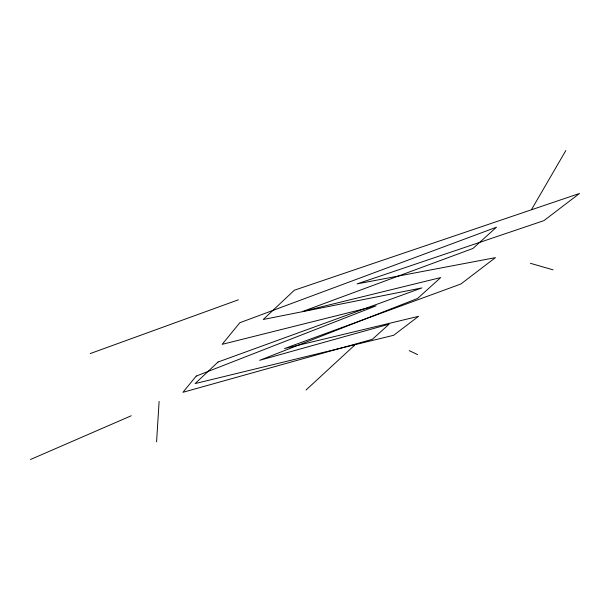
<?xml version="1.0" encoding="UTF-8"?>
<svg xmlns="http://www.w3.org/2000/svg" width="610" height="610" viewBox="0 0 610 610"><rect width="100%" height="100%" fill="white"/><g stroke="black" fill="none" stroke-linecap="round" stroke-linejoin="round"><path stroke-width="0.91" d="M156.579 441.899L159.118 401.403M531.546 209.527L565.851 150.502M306.052 389.981L354.471 345.344M30.5 459.498L131.249 415.761M90.211 353.571L238.426 299.792M530.387 263.314L553.057 269.833M409.211 350.613L417.614 354.654M196.214 376.073L182.939 392.306L372.329 339.328L389.119 324.162L259.669 360.312L417.591 298.45L440.71 277.573L302.88 311.375L472.941 248.461L496.479 227.21L239.821 322.736L222.162 344.337L376.08 305.839L196.214 376.073M218.022 362.035L195.124 383.591L393.702 335.279L418.536 316.323L284.534 348.554L460.878 284.008L495.434 257.633L357.048 283.894L543.899 220.645L579.5 193.477L294.333 290.223L263.23 319.495L421.899 287.912L218.022 362.035"/></g></svg>
